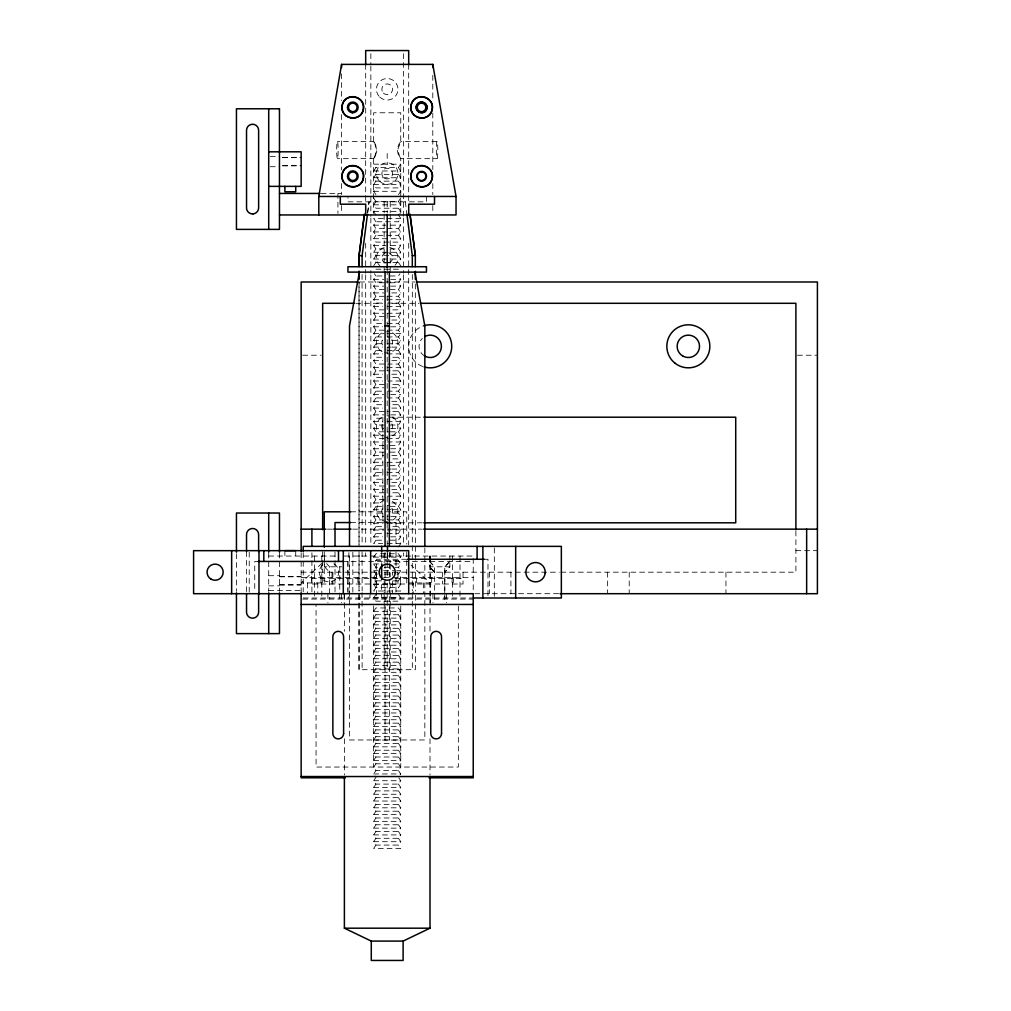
<?xml version="1.0" encoding="UTF-8"?>
<svg xmlns="http://www.w3.org/2000/svg" width="1011" height="1011" viewBox="0 0 1011 1011"><rect width="100%" height="100%" fill="white"/><g stroke="black" fill="none" stroke-linecap="round" stroke-linejoin="round"><path stroke-width="0.75" stroke-dasharray="5 3.75" d="M359.031 669.686L359.031 592.547L359.031 669.686L415.369 669.686L415.369 592.547M367.663 212.588L369.066 201.834L367.675 212.588M374.108 157.754L373.653 158.639L337.396 158.664M374.361 157.514L376.724 150.058L374.361 142.602M375.258 156.136L374.108 157.918M375.46 155.492L377.015 150.058L375.46 144.624M398.448 167.586L400.748 170.973L398.448 174.36L375.953 174.36L373.653 170.973L375.953 167.586L398.448 167.586L400.748 164.186L373.653 164.186L375.953 167.586M398.448 174.36L400.748 177.746L398.448 181.133L375.953 181.133L373.653 177.746L375.953 174.36M398.448 181.133L400.748 184.52L398.448 187.907L375.953 187.907L373.653 184.52L375.953 181.133M375.953 194.681L373.653 191.294L375.953 187.907M398.448 201.454L400.748 204.841L398.448 208.228L375.953 208.228L373.653 204.841L375.953 201.454L398.448 201.454L400.748 198.068M375.953 215.002L373.653 211.615L375.953 208.228M384.281 228.549L375.953 228.549L373.653 225.162L375.953 221.775L398.448 221.775L400.748 218.389L398.448 215.002L400.748 211.615L398.448 208.228M398.448 194.681L400.748 191.294L398.448 187.907M387.2 228.549L398.448 228.549L400.748 231.936L398.448 235.336L375.953 235.336L373.653 231.936L375.953 228.549M398.448 235.336L400.748 238.722L398.448 242.109L375.953 242.109L373.653 238.722L375.953 235.336M384.281 248.883L375.953 248.883L373.653 245.496L375.953 242.109M390.107 248.883L398.448 248.883L400.748 252.27L398.448 255.657L375.953 255.657L373.653 252.27L375.953 248.883M398.448 255.657L400.748 259.043L398.448 262.43L375.953 262.43L373.653 259.043L375.953 255.657M398.448 228.549L400.748 225.162L398.448 221.775M373.653 265.817L375.953 262.43M384.281 282.751L375.953 282.751L373.653 279.365L375.953 275.978L384.281 275.978M398.448 248.883L400.748 245.496L398.448 242.109M384.281 289.525L375.953 289.525L373.653 286.138L375.953 282.751M384.281 296.299L375.953 296.299L373.653 292.912L375.953 289.525M381.577 303.085L375.953 303.085L373.653 299.698L375.953 296.299M384.281 309.859L375.953 309.859L373.653 306.472L375.953 303.085M390.107 275.978L398.448 275.978L399.977 273.716M384.281 316.633L375.953 316.633L373.653 313.246L375.953 309.859M390.107 282.751L398.448 282.751L400.748 279.365L398.448 275.978M381.577 323.406L375.953 323.406L373.653 320.019L375.953 316.633M390.107 289.525L398.448 289.525L400.748 286.138L398.448 282.751M384.281 330.18L375.953 330.18L373.653 326.793L375.953 323.406M387.2 296.299L398.448 296.299L400.748 292.912L398.448 289.525M381.577 336.954L375.953 336.954L373.653 333.567L375.953 330.18M387.2 303.085L398.448 303.085L400.748 299.698L398.448 296.299M381.577 343.727L375.953 343.727L373.653 340.341L375.953 336.954M392.824 309.859L398.448 309.859L400.748 306.472L398.448 303.085M381.577 350.501L375.953 350.501L373.653 347.114L375.953 343.727M390.107 316.633L398.448 316.633L400.748 313.246L398.448 309.859M381.577 357.275L375.953 357.275L373.653 353.888L375.953 350.501M387.2 323.406L398.448 323.406L400.748 320.019L398.448 316.633M384.281 364.048L375.953 364.048L373.653 360.662L375.953 357.275M387.2 330.18L398.448 330.18L400.748 326.793L398.448 323.406M384.281 370.835L375.953 370.835L373.653 367.448L375.953 364.048M387.2 336.954L398.448 336.954L400.748 333.567L398.448 330.18M381.577 377.608L375.953 377.608L373.653 374.222L375.953 370.835M387.2 343.727L398.448 343.727L400.748 340.341L398.448 336.954M384.281 384.382L375.953 384.382L373.653 380.995L375.953 377.608M387.2 350.501L398.448 350.501L400.748 347.114L398.448 343.727M381.577 391.156L375.953 391.156L373.653 387.769L375.953 384.382M392.824 357.275L398.448 357.275L400.748 353.888L398.448 350.501M381.577 397.93L375.953 397.93L373.653 394.543L375.953 391.156M387.2 364.048L398.448 364.048L400.748 360.662L398.448 357.275M381.577 404.703L375.953 404.703L373.653 401.316L375.953 397.93M392.824 370.835L398.448 370.835L400.748 367.448L398.448 364.048M384.281 411.477L375.953 411.477L373.653 408.09L375.953 404.703M392.824 377.608L398.448 377.608L400.748 374.222L398.448 370.835M381.577 418.251L375.953 418.251L373.653 414.864L375.953 411.477M392.824 384.382L398.448 384.382L400.748 380.995L398.448 377.608M384.281 425.024L375.953 425.024L373.653 421.638L375.953 418.251M387.2 391.156L398.448 391.156L400.748 387.769L398.448 384.382M384.281 431.811L375.953 431.811L373.653 428.411L375.953 425.024M387.2 397.93L398.448 397.93L400.748 394.543L398.448 391.156M384.281 438.584L375.953 438.584L373.653 435.198L375.953 431.811M392.824 404.703L398.448 404.703L400.748 401.316L398.448 397.93M384.281 445.358L375.953 445.358L373.653 441.971L375.953 438.584M392.824 411.477L398.448 411.477L400.748 408.09L398.448 404.703M384.281 452.132L375.953 452.132L373.653 448.745L375.953 445.358M392.824 418.251L398.448 418.251L400.748 414.864L398.448 411.477M381.577 458.906L375.953 458.906L373.653 455.519L375.953 452.132M390.107 425.024L398.448 425.024L400.748 421.638L398.448 418.251M381.577 465.679L375.953 465.679L373.653 462.292L375.953 458.906M390.107 431.811L398.448 431.811L400.748 428.411L398.448 425.024M381.577 472.453L375.953 472.453L373.653 469.066L375.953 465.679M387.2 438.584L398.448 438.584L400.748 435.198L398.448 431.811M381.577 479.227L375.953 479.227L373.653 475.84L375.953 472.453M390.107 445.358L398.448 445.358L400.748 441.971L398.448 438.584M384.281 486L375.953 486L373.653 482.613L375.953 479.227M390.107 452.132L398.448 452.132L400.748 448.745L398.448 445.358M384.281 492.774L375.953 492.774L373.653 489.387L375.953 486M392.824 458.906L398.448 458.906L400.748 455.519L398.448 452.132M384.281 499.56L375.953 499.56L373.653 496.174L375.953 492.774M390.107 465.679L398.448 465.679L400.748 462.292L398.448 458.906M381.577 506.334L375.953 506.334L373.653 502.947L375.953 499.56M387.2 472.453L398.448 472.453L400.748 469.066L398.448 465.679M381.577 513.108L375.953 513.108L373.653 509.721L375.953 506.334M387.2 479.227L398.448 479.227L400.748 475.84L398.448 472.453M384.281 519.881L375.953 519.881L373.653 516.495L375.953 513.108M390.107 486L398.448 486L400.748 482.613L398.448 479.227M381.577 526.655L375.953 526.655L373.653 523.268L375.953 519.881M392.824 492.774L398.448 492.774L400.748 489.387L398.448 486M381.577 533.429L375.953 533.429L373.653 530.042L375.953 526.655M392.824 499.56L398.448 499.56L400.748 496.174L398.448 492.774M381.577 540.203L375.953 540.203L373.653 536.816L375.953 533.429M390.107 506.334L398.448 506.334L400.748 502.947L398.448 499.56M375.953 540.203L373.653 543.589L382.6 543.589M392.824 513.108L398.448 513.108L400.748 509.721L398.448 506.334M387.2 519.881L398.448 519.881L400.748 516.495L398.448 513.108M373.653 557.137L375.953 553.75L398.448 553.75L400.748 557.137L398.448 560.524L375.953 560.524L373.653 557.137L400.748 557.137M392.824 526.655L398.448 526.655L400.748 523.268L398.448 519.881M377.457 567.31L375.953 567.31L373.653 563.923L375.953 560.524M387.2 533.429L398.448 533.429L400.748 530.042L398.448 526.655M377.457 574.084L375.953 574.084L373.653 570.697L375.953 567.31M390.107 540.203L398.448 540.203L400.748 536.816L398.448 533.429M375.953 574.084L373.653 577.471L375.953 580.857L381.577 580.857L381.69 597.994M398.448 546.976L400.748 543.589L398.448 540.203M392.824 580.857L398.448 580.857L400.748 584.244L398.448 587.631L375.953 587.631L373.653 584.244L375.953 580.857M375.953 587.631L373.653 591.018L400.748 591.018L398.448 587.631M398.448 594.405L400.748 597.792L398.448 601.179L375.953 601.179L373.653 597.792L375.953 594.405M395.149 567.31L398.448 567.31L400.748 563.923L398.448 560.524M396.931 574.084L398.448 574.084L400.748 570.697L398.448 567.31M373.653 611.339L375.953 607.952L398.448 607.952L400.748 611.339L398.448 614.726L375.953 614.726L373.653 611.339L400.748 611.339M398.448 580.857L400.748 577.471L398.448 574.084M398.448 614.726L400.748 618.113L398.448 621.5L375.953 621.5L373.653 618.113L375.953 614.726M398.448 621.5L400.748 624.886L398.448 628.286L375.953 628.286L373.653 624.886L375.953 621.5M398.448 628.286L400.748 631.673L398.448 635.06L375.953 635.06L373.653 631.673L375.953 628.286M398.448 635.06L400.748 638.446L398.448 641.833L375.953 641.833L373.653 638.446L375.953 635.06M398.448 641.833L400.748 645.22L398.448 648.607L375.953 648.607L373.653 645.22L375.953 641.833M398.448 648.607L400.748 651.994L398.448 655.381L375.953 655.381L373.653 651.994L375.953 648.607M398.448 655.381L400.748 658.768L398.448 662.154L375.953 662.154L373.653 658.768L375.953 655.381M398.448 662.154L400.748 665.541L398.448 668.928L375.953 668.928L373.653 665.541L375.953 662.154M398.448 668.928L400.748 672.315L398.448 675.702L375.953 675.702L373.653 672.315L375.953 668.928M398.448 675.702L400.748 679.089L398.448 682.476L375.953 682.476L373.653 679.089L375.953 675.702M398.448 682.476L400.748 685.862L398.448 689.249L375.953 689.249L373.653 685.862L375.953 682.476M398.448 689.249L400.748 692.649L398.448 696.036L375.953 696.036L373.653 692.649L375.953 689.249M398.448 696.036L400.748 699.422L398.448 702.809L375.953 702.809L373.653 699.422L375.953 696.036M398.448 702.809L400.748 706.196L398.448 709.583L375.953 709.583L373.653 706.196L375.953 702.809M398.448 709.583L400.748 712.97L398.448 716.357L375.953 716.357L373.653 712.97L375.953 709.583M398.448 716.357L400.748 719.744L398.448 723.13L375.953 723.13L373.653 719.744L375.953 716.357M398.448 723.13L400.748 726.517L398.448 729.904L375.953 729.904L373.653 726.517L375.953 723.13M398.448 729.904L400.748 733.291L398.448 736.678L375.953 736.678L373.653 733.291L375.953 729.904M398.448 736.678L400.748 740.065L398.448 743.451L375.953 743.451L373.653 740.065L375.953 736.678M398.448 743.451L400.748 746.838L398.448 750.225L375.953 750.225L373.653 746.838L375.953 743.451M398.448 750.225L400.748 753.612L398.448 756.999L375.953 756.999L373.653 753.612L375.953 750.225M398.448 756.999L400.748 760.398L398.448 763.785L375.953 763.785L373.653 760.398L375.953 756.999M400.748 606.031L400.748 767.046L398.448 770.559L375.953 770.559L373.653 767.172L375.953 763.785M398.448 770.559L400.748 773.946L398.448 777.333L400.748 780.719L398.448 784.106L375.953 784.106L373.653 780.719L375.953 777.333L373.653 773.946L375.953 770.559M398.448 784.106L400.748 787.493L398.448 790.88L375.953 790.88L373.653 787.493L375.953 784.106M398.448 790.88L400.748 794.267L398.448 797.654L375.953 797.654L373.653 794.267L375.953 790.88M398.448 797.654L400.748 801.041L398.448 804.427L375.953 804.427L373.653 801.041L375.953 797.654M398.448 804.427L400.748 807.814L398.448 811.201L375.953 811.201L373.653 807.814L375.953 804.427M398.448 811.201L400.748 814.588L398.448 817.975L375.953 817.975L373.653 814.588L375.953 811.201M398.448 817.975L400.748 821.362L398.448 824.761L375.953 824.761L373.653 821.362L375.953 817.975M398.448 824.761L400.748 828.148L398.448 831.535L375.953 831.535L373.653 828.148L375.953 824.761M398.448 831.535L400.748 834.922L398.448 838.309L375.953 838.309L373.653 834.922L375.953 831.535M398.448 838.309L400.748 841.695L398.448 845.082L375.953 845.082L373.653 841.695L375.953 838.309M375.953 845.082L373.653 848.469L400.748 848.469L398.448 845.082M434.654 599.068L434.642 566.805L429.587 561.434L429.587 566.805L449.87 566.805L444.764 572.188L449.87 566.805L449.819 561.434L444.764 566.805L444.752 599.068M449.87 561.434L444.789 566.805L444.789 599.068M374.108 142.361L373.678 141.452L337.396 141.452M373.653 141.477L373.653 112.777L400.748 112.777L400.748 141.477L397.677 150.058L400.04 157.514M400.28 142.197C396.603 146.683 396.603 153.432 400.28 157.918M400.748 213.397L400.748 158.639L437.068 158.664M322.067 563.114L301.152 582.943L324.266 582.943L324.266 551.804M437.068 141.439A8.619 0.746 -90 0 0 436.423 154.367A8.619 0.746 -90 0 0 437.712 154.367A8.619 0.746 -90 0 0 437.068 141.439L400.748 141.477M270.253 156.553L279.466 156.566M282.562 157.4L301.152 157.4M282.562 157.653L301.152 157.653M282.562 165.614L301.152 165.614M282.562 165.867L301.152 165.867M270.253 166.714L279.466 166.701M373.653 170.973L400.748 170.973M373.653 177.746L400.748 177.746M373.653 184.52L400.748 184.52M373.653 191.294L400.748 191.294M321.005 193.442L341.592 193.442M373.653 204.841L400.748 204.841M373.653 211.615L400.748 211.615M400.748 218.389L373.653 218.389L375.953 221.775M373.653 225.162L386.025 225.162M390.701 225.162L400.748 225.162M373.653 231.936L400.748 231.936M373.653 238.722L400.748 238.722M373.653 245.496L386.025 245.496M390.701 245.496L400.748 245.496M373.653 252.27L400.748 252.27M373.653 259.043L400.748 259.043M375.953 269.204L398.448 269.204M373.653 279.365L383.687 279.365M390.701 279.365L400.748 279.365M359.562 281.993L414.826 281.993M373.653 286.138L383.687 286.138M390.701 286.138L400.748 286.138M373.653 292.912L383.687 292.912M391.788 292.912L400.748 292.912M373.653 299.698L382.6 299.698M387.2 299.698L400.748 299.698M355.784 303.3L382.6 303.3M392.066 303.3L418.883 303.3M373.653 306.472L382.6 306.472M387.2 306.472L400.748 306.472M373.653 313.246L383.687 313.246M387.2 313.246L400.748 313.246M373.653 320.019L382.6 320.019M391.788 320.019L400.748 320.019M373.653 326.793L382.6 326.793M390.701 326.793L400.748 326.793M373.653 333.567L383.687 333.567M387.2 333.567L400.748 333.567M373.653 340.341L382.6 340.341M391.788 340.341L400.748 340.341M373.653 347.114L382.6 347.114M387.2 347.114L390.701 347.114M391.788 347.114L400.748 347.114M373.653 353.888L382.6 353.888M387.2 353.888L400.748 353.888M302.681 355.227L321.119 355.227M797.426 355.227L817.406 355.227M373.653 360.662L382.6 360.662M391.788 360.662L400.748 360.662M373.653 367.448L382.6 367.448M387.2 367.448L400.748 367.448M387.2 370.835L390.107 370.835M373.653 374.222L382.6 374.222M391.788 374.222L400.748 374.222M373.653 380.995L382.6 380.995M387.2 380.995L400.748 380.995M373.653 387.769L383.687 387.769M391.788 387.769L400.748 387.769M373.653 394.543L383.687 394.543M390.701 394.543L400.748 394.543M373.653 401.316L382.6 401.316M391.788 401.316L400.748 401.316M373.653 408.09L382.6 408.09M391.788 408.09L400.748 408.09M387.2 411.477L390.107 411.477M373.653 414.864L383.687 414.864M390.701 414.864L400.748 414.864M389.134 417.202L422.219 417.202M373.653 421.638L382.6 421.638M387.2 421.638L400.748 421.638M373.653 428.411L383.687 428.411M390.701 428.411L400.748 428.411M373.653 435.198L383.687 435.198M390.701 435.198L400.748 435.198M373.653 441.971L383.687 441.971M387.2 441.971L400.748 441.971M373.653 448.745L383.687 448.745M390.701 448.745L400.748 448.745M373.653 455.519L383.687 455.519M391.788 455.519L400.748 455.519M373.653 462.292L382.6 462.292M387.2 462.292L400.748 462.292M373.653 469.066L382.6 469.066M387.2 469.066L390.701 469.066M391.788 469.066L400.748 469.066M373.653 475.84L382.6 475.84M391.788 475.84L400.748 475.84M373.653 482.613L382.6 482.613M391.788 482.613L400.748 482.613M373.653 489.387L383.687 489.387M391.788 489.387L400.748 489.387M373.653 496.174L382.6 496.174M387.2 496.174L400.748 496.174M373.653 502.947L382.6 502.947M391.788 502.947L400.748 502.947M373.653 509.721L382.6 509.721M387.2 509.721L390.701 509.721M391.788 509.721L400.748 509.721M350.729 511.806L406.751 511.806L406.751 544.108M373.653 516.495L383.687 516.495M390.701 516.495L400.748 516.495M350.653 522.561L395.996 522.561L395.996 544.209M422.219 522.813L382.84 522.813L382.84 417.202M373.653 523.268L382.6 523.268M387.2 523.268L400.748 523.268M327.387 529.157L332.392 529.157M352.637 529.157L390.688 529.157M392.066 529.157L422.194 529.157M373.653 530.042L383.687 530.042M387.2 530.042L400.748 530.042M373.653 536.816L382.6 536.816M390.701 536.816L400.748 536.816M387.2 543.589L400.748 543.589M795.897 550.666L817.406 550.666M268.711 556.05L337.447 556.05M344.385 556.05L473.236 556.05L473.236 593.697M406.599 559.273L376.585 559.273L376.585 597.994M484.256 559.273L487.984 559.273L487.984 596.452M258.993 561.434L254.734 561.434L254.734 592.155M342.388 561.434L473.236 561.434M373.653 563.923L380.427 563.923M393.974 563.923L400.748 563.923M324.531 564.113L324.531 566.805L341.781 566.805M384.281 567.31L390.107 567.31M373.653 570.697L377.621 570.697M383.687 570.697L393.974 570.697M396.78 570.697L400.748 570.697M301.152 572.188L380.224 572.188M384.129 572.188L559.273 572.188M560.852 572.188L795.897 572.188L795.897 530.181M384.281 574.084L392.824 574.084M268.711 575.714L279.466 575.701M279.466 576.548L301.152 576.548M279.466 576.801L301.152 576.801M301.152 577.559L380.224 577.559M383.687 577.471L390.701 577.471M393.014 577.559L473.236 577.559M311.375 578.633L379.82 578.633M394.884 578.633L463.025 578.633M408.292 582.943L429.877 582.943L411.161 565.2M373.653 584.244L400.748 584.244M279.466 584.762L301.152 584.762M279.466 585.015L301.152 585.015M268.711 585.862L279.466 585.849M268.711 590.601L301.152 590.601M474.816 593.697L559.273 593.697M373.653 597.792L400.748 597.792M303.224 597.994L472.049 597.994M302.731 599.068L473.236 599.068M373.653 618.113L400.748 618.113M373.653 624.886L400.748 624.886M373.653 631.673L400.748 631.673M373.653 638.446L400.748 638.446M373.653 645.22L400.748 645.22M373.653 651.994L400.748 651.994M373.653 658.768L400.748 658.768M373.653 665.541L400.748 665.541M373.653 672.315L400.748 672.315M373.653 679.089L400.748 679.089M373.653 685.862L400.748 685.862M373.653 692.649L400.748 692.649M373.653 699.422L400.748 699.422M373.653 706.196L400.748 706.196M373.653 712.97L400.748 712.97M373.653 719.744L400.748 719.744M373.653 726.517L400.748 726.517M373.653 733.291L400.748 733.291M373.653 740.065L400.748 740.065M373.653 746.838L400.748 746.838M373.653 753.612L400.748 753.612M373.653 760.398L400.748 760.398M373.653 773.946L400.748 773.946M373.653 780.719L400.748 780.719M373.653 787.493L400.748 787.493M373.653 794.267L400.748 794.267M373.653 801.041L400.748 801.041M373.653 807.814L400.748 807.814M373.653 814.588L400.748 814.588M373.653 821.362L400.748 821.362M373.653 828.148L400.748 828.148M373.653 834.922L400.748 834.922M373.653 841.695L400.748 841.695M400.748 158.639L400.28 157.754M374.108 142.197L375.258 143.979M373.653 158.639L373.653 213.397M429.536 561.434L434.616 566.805M326.566 563.582L329.611 566.805L329.649 599.068M324.531 566.805L329.611 572.188M373.653 198.068L375.953 201.454M398.448 262.43L400.748 265.817M374.411 273.716L375.953 275.978M398.448 763.785L400.748 767.172M405.297 201.834L406.927 214.13M725.949 572.188L725.949 593.697M629.221 572.188L629.221 593.697M607.636 572.188L607.636 593.697M510.921 572.188L510.921 593.697M494.316 547.937L494.316 596.427M489.362 572.188L489.362 593.697M463.025 572.188L463.025 584.017L311.375 584.017L311.375 572.188M460.005 556.05L460.005 599.068M458.337 606.031L458.337 767.046L316.064 767.046L316.064 604.452M453.408 577.559L453.408 584.017M452.587 556.05L452.587 599.068M452.094 577.559L452.094 584.017M449.87 556.05L449.819 560.081M446.47 593.697L446.483 602.91M442.414 572.188L442.414 584.017M432.796 75.357L432.796 100.455M432.796 113.005L432.796 169.469M432.796 183.585L432.796 194.567M432.796 205.549L432.796 213.384M432.935 593.697L432.935 602.91M431.684 577.559L431.684 584.017M430.218 556.05L430.218 602.91M430.004 556.05L430.004 631.382M430.004 738.738L430.004 775.045M429.536 556.05L429.587 560.081M426.452 196.463L426.452 201.834L347.948 201.834L347.948 196.463M424.835 547.886L424.835 739.964L349.515 739.964L349.515 552.613M423.394 582.943L423.394 593.697M416.481 577.559L416.481 584.017M415.331 283.952L415.369 590.967M413.234 582.943L413.234 593.697M412.324 274.512L412.298 590.967M412.298 592.547L412.324 669.686M408.697 64.388L408.697 202.415M408.697 243.272L408.697 544.992M406.751 551.804L406.751 582.943M403.541 53.709L403.541 216.417M403.541 217.997L403.541 273.286M403.541 274.866L403.541 544.992M403.541 552.891L403.541 556.05M400.381 577.559L400.381 584.017M397.955 572.188L397.955 584.017M395.996 551.943L395.996 567.398M395.996 578.229L395.996 593.697M392.571 572.188L392.571 575.259M392.571 581.401L392.571 593.697M390.233 201.834L390.233 212.866M390.233 214.433L390.233 264.844M390.233 266.424L390.233 271.15M390.233 551.551L390.233 562.571M390.233 564.151L390.233 576.75M390.233 583.056L390.233 590.929M390.233 592.509L390.233 669.686M389.349 552.511L389.349 562.053M389.349 563.531L389.349 577.799M389.349 579.29L389.349 739.964M387.478 553.535L387.478 559.273M387.2 153.432L387.2 164.186M387.2 201.834L387.2 212.866M387.2 269.571L387.2 545.245M387.2 553.118L387.2 576.75M387.2 583.056L387.2 669.686M385.052 552.511L385.052 562.053M385.052 563.531L385.052 577.799M385.052 579.29L385.052 739.964M384.155 201.834L384.155 212.866M384.155 214.433L384.155 264.844M384.155 266.424L384.155 271.15M384.155 553.118L384.155 562.571M384.155 581.477L384.155 590.929M384.155 592.509L384.155 669.686M381.69 553.535L381.69 562.369M376.446 572.188L376.446 584.017M375.132 577.559L375.132 584.017M373.653 606.031L373.653 767.046M370.847 53.709L370.847 64.767M370.847 65.955L370.847 216.417M370.847 217.997L370.847 273.286M370.847 274.866L370.847 544.992M369.975 594.872L369.975 597.994M365.679 64.388L365.679 202.415M365.679 243.272L365.679 273.286M365.679 274.866L365.679 544.992M365.679 552.891L365.679 556.05M362.064 274.512L362.128 545.308M362.064 551.614L362.128 590.967M362.064 592.547L362.128 669.686M357.919 577.559L357.919 584.017M352.839 552.208L352.839 592.155M348.896 552.625L348.896 597.994M347.569 561.434L347.569 592.155M344.385 594.556L344.385 631.382M344.385 738.738L344.385 775.045M344.17 593.697L344.17 602.91M341.592 73.79L341.592 100.582M341.592 114.572L341.592 169.835M341.592 183.585L341.592 194.567M341.592 205.549L341.592 213.422M341.44 593.697L341.465 602.91M339.772 566.805L339.747 599.068M337.927 193.442L337.927 213.422M335.02 551.943L335.02 592.143M332.884 572.188L332.884 584.017M331.987 572.188L331.987 584.017M327.918 593.697L327.93 602.91M324.531 556.05L324.531 560.081M322.661 551.741L322.661 572.188M322.294 577.559L322.294 584.017M321.801 556.05L321.801 599.068M320.98 577.559L320.98 584.017M317.795 582.943L317.795 593.697M314.37 556.05L314.37 599.068M311.906 552.777L311.906 559.07M311.906 560.637L311.906 592.117M307.622 582.943L307.622 593.697M303.224 552.625L303.224 591.738M301.152 552.764L301.152 593.697M295.73 550.629L295.73 556.05M284.887 550.629L284.887 556.05M279.466 552.979L279.466 591.334M268.711 552.979L268.711 591.334M249.224 552.208L249.224 592.155M246.532 551.602L246.532 591.94M236.448 553.75L236.448 591.334M424.62 356.011A11.184 11.184 0 0 1 422.307 338.407M422.8 366.513A21.509 21.509 0 0 1 423.799 325.782M333.87 563.797A9.68 9.68 0 0 1 336.448 578.406A9.68 9.68 0 0 1 321.624 578.406A9.68 9.68 0 0 1 324.202 563.797M392.331 501.431A10.755 10.755 0 0 1 390.233 521.196M387.466 521.625A10.755 10.755 0 0 1 384.142 500.559M392.331 417.113A10.755 10.755 0 0 1 390.233 436.866M387.466 437.308A10.755 10.755 0 0 1 384.673 437.017M382.044 436.006A10.755 10.755 0 0 1 384.142 416.241M386.922 415.799A10.755 10.755 0 0 1 389.715 416.102M392.331 332.783A10.755 10.755 0 0 1 390.233 352.548M387.466 352.991A10.755 10.755 0 0 1 384.673 352.687M382.044 351.676A10.755 10.755 0 0 1 384.142 331.924M386.922 331.482A10.755 10.755 0 0 1 389.715 331.772M389.715 247.455A10.755 10.755 0 0 1 394.985 265.324M379.782 265.703A10.755 10.755 0 0 1 386.922 247.164M388.578 252.712A5.384 5.384 0 0 1 388.578 263.113M385.798 263.113A5.384 5.384 0 0 1 385.798 252.712M391.851 339.544A5.384 5.384 0 0 1 391.851 344.928M388.578 347.43A5.384 5.384 0 0 1 387.188 347.607M382.537 344.928A5.384 5.384 0 0 1 382.537 339.544M387.188 336.853A5.384 5.384 0 0 1 388.578 337.042M391.851 423.862A5.384 5.384 0 0 1 391.851 429.245M388.578 431.748A5.384 5.384 0 0 1 387.188 431.937M382.537 429.245A5.384 5.384 0 0 1 382.537 423.862M387.188 421.183A5.384 5.384 0 0 1 388.578 421.36M391.851 508.192A5.384 5.384 0 0 1 391.851 513.563M388.578 516.078A5.384 5.384 0 0 1 387.188 516.255M382.537 513.563A5.384 5.384 0 0 1 382.537 508.192M387.188 505.5A5.384 5.384 0 0 1 388.578 505.677M359.031 551.614L359.031 590.967L359.031 551.614M359.044 282.372L359.031 545.308L359.031 282.372M434.616 572.188L429.536 566.805L434.642 572.188M337.914 156.162A8.619 0.733 -90 0 0 337.586 141.73A8.619 0.733 -90 0 0 336.701 152.282A8.619 0.733 -90 0 0 337.914 156.162M379.782 181.386A10.755 10.755 0 0 0 397.652 176.116A10.755 10.755 0 0 0 384.142 163.276A10.755 10.755 0 0 0 379.782 181.386M384.509 178.252A5.384 5.384 0 0 0 392.571 173.589A5.384 5.384 0 0 0 384.509 168.938A5.384 5.384 0 0 0 384.509 178.252M379.782 97.069A10.755 10.755 0 0 0 397.652 91.786A10.755 10.755 0 0 0 384.142 78.959A10.755 10.755 0 0 0 379.782 97.069M383.384 93.075A5.384 5.384 0 0 0 392.382 90.661A5.384 5.384 0 0 0 385.798 84.077A5.384 5.384 0 0 0 383.384 93.075"/><path stroke-width="1.5" d="M359.044 255.606L359.044 266.639L359.031 255.606L364.428 214.13L359.044 255.606L362.115 255.606L367.473 214.13M318.806 214.951L318.806 196.463L341.592 64.388L432.796 64.388L456.037 196.463L456.037 214.951L279.466 214.951M359.41 272.111L349.515 325.883L349.515 546.306M344.385 776.625L344.385 928.186L371.277 941.089L403.111 941.089L430.004 928.186L430.004 776.625M268.711 151.814L301.152 151.814L301.152 186.365L268.711 186.365M279.466 193.442L319.842 193.442M318.806 196.463L456.037 196.463M406.902 214.13L412.298 255.606L415.331 255.606L415.331 266.639M357.982 281.993L301.152 281.993L301.152 551.197M416.393 281.993L817.406 281.993L817.406 593.697L560.069 593.697M354.204 303.3L322.661 303.3L322.661 529.726M420.462 303.3L795.897 303.3L795.897 529.726M385.052 325.883L389.349 325.883M423.799 417.202L735.717 417.202L735.717 522.813L423.799 522.813M350.729 511.806L324.266 511.806L324.266 547.178M350.653 522.561L335.02 522.561L335.02 545.75M301.152 529.157L325.82 529.157M333.706 529.157L351.057 529.157M423.622 529.157L817.406 529.157M284.887 550.629L295.73 550.629M407.521 559.273L484.256 559.273M258.134 561.434L343.31 561.434M473.211 597.994L561.345 597.994L561.345 546.37L303.224 546.37L303.224 551.058M301.152 604.452L473.236 604.452M301.152 776.536L473.236 776.536M345.358 777.8L301.152 777.8L301.152 592.926M429.03 777.8L473.236 777.8L473.236 593.697L193.594 593.697L193.594 550.666L408.697 550.666L408.697 593.697M344.385 928.186L430.004 928.186M414.94 272.111L424.835 325.883L424.835 546.306M806.652 529.157L806.652 593.697M515.673 546.37L515.673 597.994M482.879 546.37L482.879 597.994M477.104 546.37L477.104 559.273M434.515 196.463L434.515 204.197L408.709 204.197L408.709 214.951M432.796 64.388L432.796 67.522M415.369 271.352L415.331 279.226M412.298 255.606L412.298 266.639M408.697 64.767L408.697 50.55L365.679 50.55L365.679 64.767M403.111 941.089L403.111 960.45L371.277 960.45L371.277 941.089M389.349 272.111L389.349 546.306M387.478 546.37L387.478 552.107M387.2 214.433L387.2 268.003M385.052 272.111L385.052 546.306M381.69 546.37L381.69 552.107M381.69 563.923L381.69 579.417M370.645 550.666L370.645 593.697M365.691 214.951L365.691 204.197L340.315 204.197L340.315 196.463M362.115 255.606L362.115 266.639M343.31 550.666L343.31 593.697M341.592 64.388L341.592 67.535M338.495 550.666L338.495 561.434M311.906 529.157L311.906 546.471M295.73 186.365L295.73 191.787L284.887 191.787L284.887 186.365M279.466 552.183L279.466 513.032L236.448 513.032L236.448 552.183M279.466 592.901L279.466 633.619L236.448 633.619L236.448 592.901M268.711 108.784L268.711 229.383M268.711 513.032L268.711 552.183M268.711 592.901L268.711 633.619M263.808 550.666L263.808 561.434M258.993 550.666L258.993 593.697M258.626 551.602L258.626 534.541A6.053 6.053 0 0 0 252.586 528.488A6.053 6.053 0 0 0 246.532 534.541L246.532 551.602M258.626 593.495L258.626 612.11A6.053 6.053 0 0 1 253.028 618.151L251.461 618.062A6.053 6.053 0 0 1 246.545 612.565L246.532 593.495M231.658 550.666L231.658 593.697M424.62 336.638A11.184 11.184 0 0 1 441.403 346.318A11.184 11.184 0 0 1 424.62 356.011M423.799 325.782A21.509 21.509 0 0 1 451.727 346.154A21.509 21.509 0 0 1 424.127 366.955M359.044 271.352L359.044 279.226L359.031 271.352M342.148 105.713C339.469 119.285 361.748 122.824 363.391 109.087C366.083 95.527 343.803 91.988 342.148 105.713M342.16 174.511C339.418 188.059 361.685 191.686 363.391 177.974C366.134 164.414 343.866 160.787 342.16 174.511M411.224 104.626C407.142 117.832 428.929 123.671 432 110.186C436.082 96.98 414.295 91.142 411.224 104.626M416.418 106.016C414.371 112.613 425.265 115.532 426.806 108.796C428.841 102.187 417.947 99.268 416.418 106.016M411.25 173.349C407.029 186.517 428.765 192.57 431.975 179.124C436.183 165.956 414.459 159.902 411.25 173.349M421.701 103.097L420.589 103.223A4.297 4.297 0 0 0 417.303 107.318L417.429 108.43A4.297 4.297 0 0 0 421.511 111.703L422.636 111.576A4.297 4.297 0 0 0 421.701 103.097M421.713 171.933L420.601 172.06A4.297 4.297 0 0 0 417.303 176.129L417.429 177.241A4.297 4.297 0 0 0 421.499 180.539L422.611 180.426A4.297 4.297 0 0 0 421.713 171.933M279.466 108.784L236.448 108.784L236.448 229.383L279.466 229.383L279.466 108.784M426.452 266.727L347.948 266.727L347.948 272.111L426.452 272.111L426.452 266.727M253.028 213.902L251.461 213.814A6.053 6.053 0 0 1 246.545 208.329L246.532 130.293A6.053 6.053 0 0 1 252.586 124.252A6.053 6.053 0 0 1 258.626 130.293L258.626 207.874A6.053 6.053 0 0 1 253.028 213.902M352.498 112.777L351.12 112.524A5.384 5.384 0 0 1 348.846 103.741A5.384 5.384 0 0 1 357.755 105.384A5.384 5.384 0 0 1 352.498 112.777M352.384 181.601L351.019 181.323A5.384 5.384 0 0 1 348.909 172.502A5.384 5.384 0 0 1 357.793 174.322A5.384 5.384 0 0 1 352.384 181.601M415.369 255.606L409.973 214.13L415.331 255.606M545.182 572.959L545.055 570.431A9.68 9.68 0 0 0 529.928 564.29A9.68 9.68 0 0 0 530.762 580.605A9.68 9.68 0 0 0 545.182 572.959M395.238 572.833L395.124 570.722A8.063 8.063 0 0 0 382.524 565.604A8.063 8.063 0 0 0 383.207 579.202A8.063 8.063 0 0 0 395.238 572.833M441.529 733.518L441.529 636.715A5.384 5.384 0 0 0 436.145 631.332A5.384 5.384 0 0 0 430.774 636.715L430.774 733.518A5.384 5.384 0 0 0 436.145 738.889A5.384 5.384 0 0 0 441.529 733.518M343.614 733.518L343.614 636.715A5.384 5.384 0 0 0 338.23 631.332A5.384 5.384 0 0 0 332.859 636.715L332.859 733.518A5.384 5.384 0 0 0 338.23 738.889A5.384 5.384 0 0 0 343.614 733.518M682.754 356.011A11.184 11.184 0 0 0 699.524 346.318A11.184 11.184 0 0 0 682.754 336.638A11.184 11.184 0 0 0 682.754 356.011M675.019 363.202A21.509 21.509 0 0 0 709.621 349.414A21.509 21.509 0 0 0 680.378 326.338A21.509 21.509 0 0 0 675.019 363.202M211.072 579.164A8.063 8.063 0 0 0 223.178 572.188A8.063 8.063 0 0 0 211.072 565.2A8.063 8.063 0 0 0 211.072 579.164M419.148 180.501A4.916 4.916 0 0 0 426.528 176.243A4.916 4.916 0 0 0 419.148 171.984A4.916 4.916 0 0 0 419.148 180.501M414.005 115.014A10.755 10.755 0 0 0 432 110.186A10.755 10.755 0 0 0 418.819 97.018A10.755 10.755 0 0 0 414.005 115.014M418.92 112.057A5.384 5.384 0 0 0 426.983 107.406A5.384 5.384 0 0 0 418.92 102.743A5.384 5.384 0 0 0 418.92 112.057M416.14 185.493A10.755 10.755 0 0 0 432.367 176.344A10.755 10.755 0 0 0 416.33 166.866A10.755 10.755 0 0 0 416.14 185.493M345.964 184.571A10.755 10.755 0 0 0 363.391 177.974A10.755 10.755 0 0 0 348.959 166.183A10.755 10.755 0 0 0 345.964 184.571M346.002 115.759A10.755 10.755 0 0 0 363.391 109.087A10.755 10.755 0 0 0 348.921 97.359A10.755 10.755 0 0 0 346.002 115.759M349.73 179.276A4.297 4.297 0 0 0 356.934 177.355A4.297 4.297 0 0 0 351.664 172.085A4.297 4.297 0 0 0 349.73 179.276M350.627 111.134A4.297 4.297 0 0 0 357.073 107.406A4.297 4.297 0 0 0 350.627 103.678A4.297 4.297 0 0 0 350.627 111.134"/></g></svg>
